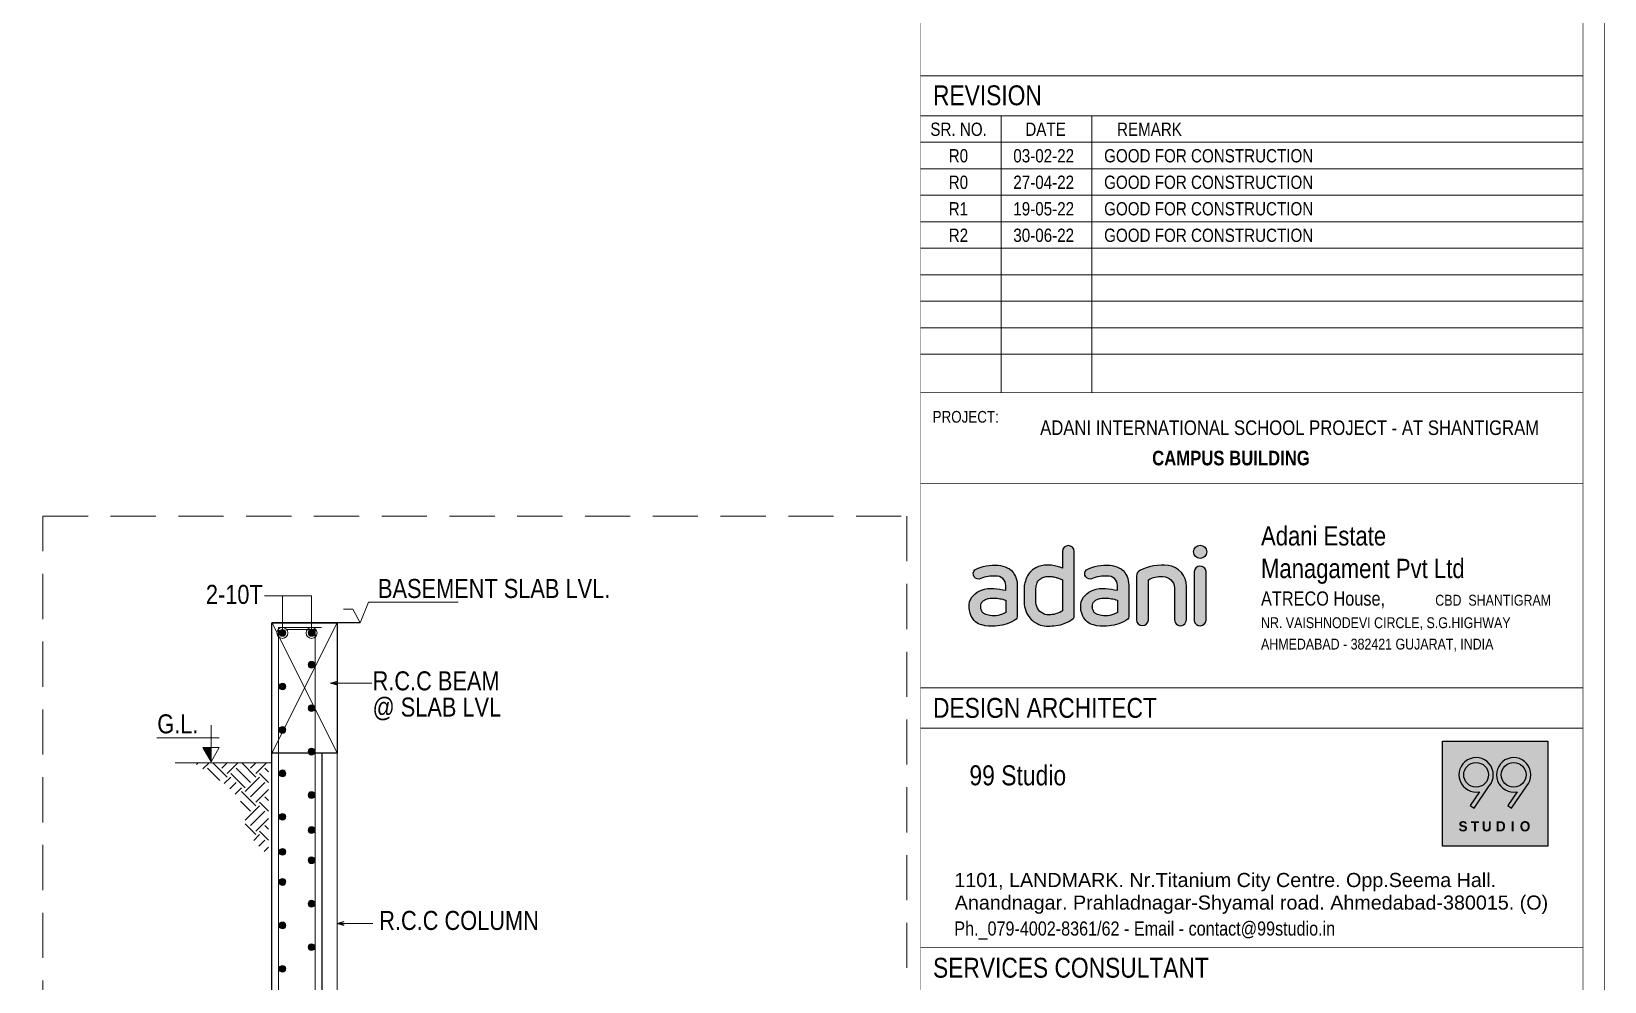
# Model space of a CAD drawing. Header units: millimetres. Extents: x 1112055 to 3390982, y -148532 to 766891.
# Drawn here: x 2490367 to 2523531, y 317509 to 337535 of the extents above; entities that cross this region are included whole.
import ezdxf

# ---------------------------------------------------------------- set-up
doc = ezdxf.new("R2010")
doc.units = ezdxf.units.MM
doc.linetypes.add('Hidden', pattern=[9.524999999999999, 6.35, -3.175])
for name, color, linetype, lineweight in [('B HATCH', 250, 'Continuous', 0), ('B P.C.C', 251, 'Continuous', 0), ('B STEEL', 34, 'Continuous', 15), ('B STEEL TEXT', 7, 'Continuous', 15), ('B TITLE BLOCK', 250, 'Continuous', 0), ('B-BEAM', 147, 'Continuous', 25), ('Col', 1, 'Continuous', 9), ('P_TITLE BLOCK TEXT', 7, 'Continuous', 9), ('TB IL', 7, 'Continuous', 9), ('tb text', 7, 'Continuous', 13)]:
    doc.layers.add(name, color=color, linetype=linetype, lineweight=lineweight)
for name, color, linetype in [('FORMAT TEXT', 7, 'Continuous'), ('Logo Color', 251, 'Continuous'), ('Logo Font', 255, 'Continuous'), ('Logo Line', 251, 'Continuous')]:
    doc.layers.add(name, color=color, linetype=linetype)
doc.styles.add('A', font='GOTHICB.TTF')
doc.styles.add('ARIAL', font='arial.ttf')
doc.styles.add('SWINC', font='swissc.ttf')
doc.dimstyles.new('DIM 1', dxfattribs={"dimscale": 0, "dimtxt": 230, "dimasz": 150, "dimexe": 0.18, "dimexo": 0.0625, "dimgap": 0.5, "dimtad": 1, "dimdec": 0, "dimzin": 0, "dimdsep": 46, "dimtxsty": 'ARIAL', "dimblk": 'OBLIQUE', "dimcen": 6, "dimse1": 1, "dimse2": 1, "dimclrd": 256, "dimclrt": 256, "dimadec": 0, "dimazin": 2, "dimtfac": 0.75, "dimtdec": 0, "dimtix": 1, "dimtofl": 0, "dimtmove": 1, "dimatfit": 3, "dimldrblk": 'OPEN30', "dimfxl": 0.18, "dimfrac": 1, "dimtolj": 1, "dimtzin": 0, "dimlwd": -1, "dimarcsym": 0})

# ---------------------------------------------------------------- blocks, each defined once
blk = doc.blocks.new('A$C448A1362')
h = blk.add_hatch(color=144)
h.set_gradient(color1=(0, 128, 167), color2=(196, 60, 91), rotation=5, tint=1)
edge = h.paths.add_edge_path()
edge.add_arc((14.81933344435538, -0.6985207138125133), 0.7431945778757773, 0, 360)
edge = h.paths.add_edge_path()
edge.add_line((14.15277161007043, -2.943220954840626), (14.15074250250791, -8.452755263949484))
edge.add_arc((14.81271016430946, -8.345192536199875), 0.6706496295921845, 189.2292944955668, 356.1382558233712)
edge.add_line((15.48183706351529, -8.390360206402192), (15.48183706351529, -2.906189741824846))
edge.add_arc((14.81858030050353, -2.970500210281671), 0.6663672936405483, 5.538180628108128, 177.6538117834876)
edge = h.paths.add_edge_path()
edge.add_line((7.658612856253058, -3.439845030765127), (7.658612856253058, -8.334052471542009))
edge.add_arc((8.327457436545956, -8.32652838341778), 0.668886899624382, 180.6445149192386, 359.3554850807614)
edge.add_line((8.996302016838627, -8.334052471542464), (8.996302016838627, -3.840593774361196))
edge.add_arc((10.43994891255898, -6.488699477092041), 3.016053741622978, 86.78809535472402, 118.5975448000749, ccw=False)
edge.add_arc((10.61373491564996, -4.807273183709412), 1.329898324167716, 3.2061460087869023, 90.20678352166891, ccw=False)
edge.add_line((11.94155164382369, -4.732893824975463), (11.94155164382369, -8.320863272386077))
edge.add_arc((12.60398342205281, -8.339524168990692), 0.6626945675571669, 178.3863879075979, 362.4913548570173)
edge.add_line((13.26605160525287, -8.310717734573473), (13.26605160525287, -4.586290803584006))
edge.add_arc((10.97818174704571, -4.509470264667243), 2.28915920881283, 358.0768837756475, 443.9565772997473)
edge.add_arc((10.59401221925009, -8.138142946765356), 5.938111340575273, 83.95657729974697, 114.9107743569737)
edge.add_arc((8.408866964090748, -3.432967517766201), 0.7502856299517944, 114.9107743569736, 180.5252106281581)
edge = h.paths.add_edge_path(flags=16)
edge.add_line((5.507758839991311, -6.128919827983509), (5.507758839991311, -7.509220247381791))
edge.add_arc((4.146227910375046, -5.350103415743206), 2.552557925878734, 260.598114554046, 302.23537625721383, ccw=False)
edge.add_arc((4.087928553207348, -5.702189379883976), 2.195677916363923, 243.4590382901451, 260.5981145540465, ccw=False)
edge.add_arc((3.365096810479827, -7.149373683017757), 0.5780165996690875, 209.8633087811852, 243.4590382901451, ccw=False)
edge.add_arc((4.137351262187394, -6.705965495283408), 1.468515201089699, 195.2092911337714, 209.8633087811827, ccw=False)
edge.add_arc((3.574157333157927, -6.859079973122107), 0.8848788031333445, 166.7985330258342, 195.2092911337714, ccw=False)
edge.add_arc((3.587606153449087, -6.862234728725753), 0.8986926820288219, 147.3576210444231, 166.798533025833, ccw=False)
edge.add_arc((3.389644337597701, -6.73542645901648), 0.6635986204241061, 120.63220694506651, 147.3576210444251, ccw=False)
edge.add_arc((4.530526850433716, -8.662080861807453), 2.902707839709622, 112.49789540908989, 120.632206945066, ccw=False)
edge.add_arc((3.650891727382941, -6.538233166334294), 0.6039066340219512, 97.65291712801451, 112.49789540909, ccw=False)
edge.add_arc((4.113118942007532, -9.978226818855319), 4.074815783988947, 87.68643739568421, 97.65291712801928, ccw=False)
edge.add_arc((4.113118942007304, -9.978226818858502), 4.074815783992284, 79.75290279672708, 87.68643739568432, ccw=False)
edge.add_arc((3.750854027135574, -11.98215784152194), 6.111228171535338, 73.29237366723208, 79.75290279672572, ccw=False)
edge = h.paths.add_edge_path()
edge.add_line((6.790154819498412, -4.403163846067628), (6.789647542607781, -8.021569906915602))
edge.add_arc((6.267806578629234, -7.927663462294049), 0.530222983307471, 290.01279134982053, 349.79867748199996, ccw=False)
edge.add_arc((3.985686338293817, -4.071748072450418), 5.002758515494103, 273.6188457994145, 299.5013455248223, ccw=False)
edge.add_arc((4.003606063649386, -4.355086746707229), 4.718853741165793, 255.66704751986748, 273.6188457994148, ccw=False)
edge.add_arc((3.293400358615145, -7.134654667361929), 1.849988117091353, 205.0891047683781, 255.66704751986708, ccw=False)
edge.add_arc((3.859586546516539, -6.869564954474072), 2.475159577771575, 173.9289781433874, 205.0891047683788, ccw=False)
edge.add_arc((3.123595983136966, -6.791286721989991), 1.735017975735576, 136.2598033714836, 173.9289781433874, ccw=False)
edge.add_arc((3.557998223588356, -7.206993982662198), 2.336281506215076, 109.5799741139754, 136.2598033714825, ccw=False)
edge.add_arc((3.91599006055776, -8.213464895504103), 3.404523919590422, 85.56592316711209, 109.5799741139746, ccw=False)
edge.add_arc((3.508382811704678, -13.46992161850562), 8.67676072668705, 76.65013801281992, 85.56592316711192, ccw=False)
edge.add_line((5.511817055116353, -5.027621698430494), (5.511817055116353, -4.501575562849439))
edge.add_arc((4.472484140997949, -4.465110926590796), 1.039972391973434, 357.9906215679799, 455.6588950534437)
edge.add_arc((4.086198299446323, -6.903609543656557), 3.484972647131051, 85.32993988743719, 113.1845555418632)
edge.add_arc((2.444315375492806, -3.165488927077377), 0.5988448662169389, 133.8620426340904, 296.78541516636506, ccw=False)
edge.add_arc((4.224328531941637, -6.831218957114515), 4.648377712036712, 84.78407122185848, 118.17724551367121, ccw=False)
edge.add_arc((4.305412553357883, -5.453939858085732), 3.269732674621548, 65.0770173786932, 84.00498154086301, ccw=False)
edge.add_arc((5.011671825826625, -3.985957337240734), 1.640984457002071, 25.615854055559396, 65.8410484831349, ccw=False)
edge.add_arc((4.440738750321316, -4.424729147798871), 2.350214712372408, 6.139679798615873, 29.24615656970508, ccw=False)
edge.add_line((6.777472897232656, -4.173367414613267), (6.790154819498412, -4.403163846067628))
edge = h.paths.add_edge_path()
edge.add_line((-0.6647863651678563, -0.6543876243279101), (-0.6647863651678563, -2.554646856619684))
edge.add_arc((-2.400736746012171, -6.432294233545463), 4.248490661933166, 65.88282809930101, 83.13487306898243)
edge.add_arc((-2.306256045762893, -5.647543298269056), 3.458072650285579, 83.13487306898298, 101.7924313308425)
edge.add_arc((-2.511163092840661, -4.666060909044745), 2.455428855959866, 101.7924313308415, 118.2655509453169)
edge.add_arc((-2.511163092840889, -4.66606090904429), 2.455428855959293, 118.2655509453176, 138.2614549608422)
edge.add_arc((-2.762000777547655, -4.442269798546704), 2.119271147127837, 138.261454960843, 163.1198987464418)
edge.add_arc((1.435355871833508, -5.715932123283665), 6.505615702627138, 163.1198987464423, 169.3828484008401)
edge.add_arc((-3.19076537750334, -4.848743643640091), 1.798916894248737, 169.3828484008401, 182.2402990978122)
edge.add_line((-4.988307303988677, -4.919064443836078), (-4.988307303988677, -6.369876351031735))
edge.add_arc((-2.069278757865959, -6.282007161035608), 2.9203507747582, 181.7242085214847, 219.8409375234252)
edge.add_arc((-2.492418944295423, -6.635066779090948), 2.369262114674396, 219.8409375234248, 238.8760015993548)
edge.add_arc((-2.291705121782343, -6.30265454861069), 2.757571179106963, 238.8760015993553, 256.8052270138245)
edge.add_arc((-2.291705121782343, -6.30265454861069), 2.757571179106969, 256.8052270138248, 274.3139534058478)
edge.add_arc((-3.081769659276461, 4.170752759902143), 13.2607355891034, 274.3139534058478, 278.35095906789)
edge.add_arc((-1.635209111257609, -5.683693761481891), 3.30068269457009, 278.3509590678898, 299.1663416277946)
edge.add_arc((-2.948734989847708, -3.330170478050832), 5.995941880507485, 299.166341627795, 305.5628000104232)
edge.add_arc((0.2806405914250263, -7.913759985370007), 0.3910279286526687, 311.2521827326039, 366.890062656182)
edge.add_line((0.6688445802926708, -7.866850455274061), (0.6647863651676289, -0.6543876243279101))
edge.add_arc((-2.273736754432321e-13, -0.6648689873070452), 0.6648689873071513, 0.9032798203518209, 179.0967201796482)
edge = h.paths.add_edge_path(flags=16)
edge.add_line((-0.6566699349179999, -3.865957618892708), (-0.6566699349179999, -7.331673335662117))
edge.add_arc((-2.177874036258572, -4.976513678812125), 2.803718767492351, 273.8152628129169, 302.8585285343123, ccw=False)
edge.add_arc((-2.222214389678811, -6.391559054528216), 1.40160951483312, 207.7678228712067, 279.4820398668521, ccw=False)
edge.add_arc((-1.983284873086404, -6.265757242648078), 1.671634346601225, 177.0124350050554, 207.7678228712068, ccw=False)
edge.add_line((-3.652647250965629, -6.178632963264818), (-3.652647250965629, -4.830798264866871))
edge.add_arc((-1.238173986717811, -5.021393273126478), 2.42198422805385, 159.7603310861371, 175.4865139123886, ccw=False)
edge.add_arc((-2.68210193758614, -4.488995900572945), 0.8830316980514378, 128.3998146419164, 159.7603310861371, ccw=False)
edge.add_arc((-2.214624559589311, -5.078809482746465), 1.635637279119564, 114.37650926095529, 128.3998146419147, ccw=False)
edge.add_arc((-2.394140627233583, -4.682636839643919), 1.200690406863742, 90.11877477638052, 114.3765092609566, ccw=False)
edge.add_arc((-2.371279833046856, -15.71044246335828), 12.22851972592457, 87.66288555333898, 90.11877477638222, ccw=False)
edge.add_arc((-1.946071046559382, -5.291973032022042), 1.801376886018847, 71.99206667147678, 87.66288555333881, ccw=False)
edge.add_arc((-6.364710685310456, -19.83489248203136), 17.00044722771216, 71.72441422244219, 72.98208476505982, ccw=False)
edge.add_arc((-1.948515104208809, -6.169105727444958), 2.640711107135314, 60.711755299823324, 69.72818362236211, ccw=False)
edge = h.paths.add_edge_path(flags=16)
edge.add_line((-7.044807818593881, -6.128919827983509), (-7.044807818593881, -7.509220247381791))
edge.add_arc((-8.406338748210146, -5.350103415743206), 2.552557925878734, 260.598114554046, 302.23537625721383, ccw=False)
edge.add_arc((-8.464638105377844, -5.702189379883976), 2.195677916363924, 243.4590382901451, 260.5981145540465, ccw=False)
edge.add_arc((-9.187469848105366, -7.149373683017757), 0.5780165996690874, 209.8633087811852, 243.4590382901451, ccw=False)
edge.add_arc((-8.41521539639757, -6.705965495283408), 1.468515201089699, 195.2092911337714, 209.8633087811827, ccw=False)
edge.add_arc((-8.978409325427265, -6.859079973122107), 0.8848788031333437, 166.7985330258342, 195.2092911337714, ccw=False)
edge.add_arc((-8.964960505136105, -6.862234728725753), 0.8986926820288219, 147.3576210444231, 166.798533025833, ccw=False)
edge.add_arc((-9.162922320987263, -6.73542645901648), 0.6635986204241063, 120.63220694506651, 147.3576210444251, ccw=False)
edge.add_arc((-8.022039808151249, -8.662080861807453), 2.902707839709622, 112.49789540908989, 120.632206945066, ccw=False)
edge.add_arc((-8.901674931202251, -6.538233166334294), 0.6039066340219509, 97.65291712801428, 112.49789540908989, ccw=False)
edge.add_arc((-8.43944771657766, -9.978226818855319), 4.074815783988947, 87.68643739568421, 97.65291712801928, ccw=False)
edge.add_arc((-8.439447716577888, -9.978226818858502), 4.074815783992284, 79.75290279672708, 87.68643739568432, ccw=False)
edge.add_arc((-8.801712631449618, -11.98215784152194), 6.111228171535338, 73.29237366723208, 79.75290279672572, ccw=False)
edge = h.paths.add_edge_path()
edge.add_line((-5.762411839086781, -4.403163846067628), (-5.762919115977411, -8.021569906915602))
edge.add_arc((-6.284760079955959, -7.927663462294049), 0.5302229833074719, 290.01279134982065, 349.798677482, ccw=False)
edge.add_arc((-8.566880320291148, -4.071748072450418), 5.002758515494103, 273.6188457994145, 299.5013455248223, ccw=False)
edge.add_arc((-8.548960594935807, -4.355086746707229), 4.718853741165793, 255.66704751986748, 273.6188457994148, ccw=False)
edge.add_arc((-9.259166299970047, -7.134654667361929), 1.849988117091353, 205.0891047683781, 255.66704751986708, ccw=False)
edge.add_arc((-8.692980112068653, -6.869564954474072), 2.475159577771575, 173.9289781433874, 205.0891047683788, ccw=False)
edge.add_arc((-9.428970675448227, -6.791286721989991), 1.735017975735576, 136.2598033714836, 173.9289781433874, ccw=False)
edge.add_arc((-8.994568434996836, -7.206993982662198), 2.336281506215077, 109.5799741139754, 136.2598033714825, ccw=False)
edge.add_arc((-8.636576598027432, -8.213464895504103), 3.404523919590422, 85.56592316711209, 109.5799741139746, ccw=False)
edge.add_arc((-9.044183846880514, -13.46992161850562), 8.67676072668705, 76.65013801281992, 85.56592316711192, ccw=False)
edge.add_line((-7.040749603468839, -5.027621698430494), (-7.040749603468839, -4.501575562849439))
edge.add_arc((-8.080082517587016, -4.465110926590796), 1.039972391973435, 357.9906215679799, 455.6588950534437)
edge.add_arc((-8.466368359138869, -6.903609543656557), 3.484972647131051, 85.32993988743719, 113.1845555418632)
edge.add_arc((-10.10825128309239, -3.165488927077377), 0.5988448662169391, 133.8620426340904, 296.7854151663651, ccw=False)
edge.add_arc((-8.328238126643555, -6.831218957114515), 4.648377712036713, 84.78407122185848, 118.17724551367121, ccw=False)
edge.add_arc((-8.24715410522731, -5.453939858085732), 3.269732674621548, 65.0770173786932, 84.00498154086301, ccw=False)
edge.add_arc((-7.540894832758568, -3.985957337240734), 1.640984457002071, 25.615854055559396, 65.8410484831349, ccw=False)
edge.add_arc((-8.111827908263876, -4.424729147798871), 2.350214712372407, 6.139679798615873, 29.24615656970508, ccw=False)
edge.add_line((-5.775093761352537, -4.173367414613267), (-5.762411839086781, -4.403163846067628))
at = {"layer": 'Defpoints'}
for points in [[(-0.6647863651678563, -0.6543876243279101), (-0.6647863651678563, -2.554646856619684, 0.07541875449206863), (-1.892903717377976, -2.214264063008386, 0.08158927728195095), (-3.012971091884083, -2.262455367618031, 0.07200158244177832), (-3.673952880372099, -2.503411890666257, 0.08747065465243846), (-4.343380748454138, -3.031402128400487, 0.1088927901249689), (-4.789962039753391, -3.826897298314407, 0.02733407760724219), (-4.95888524433235, -4.517301146458749, 0.05616014285171117), (-4.988307303988677, -4.919064443836078), (-4.988307303988677, -6.369876351031735, 0.1678662430565968), (-4.311599931891351, -8.152954621588151, 0.08324764646749883), (-3.717071416075441, -8.663275173559896, 0.07839098920922768), (-2.921153974680465, -8.987425106671026, 0.07654520455502953), (-2.084276282893143, -9.052413098854458, 0.01761658224182823), (-1.155830395295652, -8.949379339873985, 0.09107480465804352), (-0.02663203675820114, -8.565878010559345, 0.02791706392525837), (0.5384744194011546, -8.207740525776217, 0.2476503926846541), (0.6688445802926708, -7.866850455274061), (0.6647863651676289, -0.6543876243279101, 0.9843577705796193), (-0.6647863651678563, -0.6543876243279101, -0.9843577705796193)], [(-0.6566699349179999, -3.865957618892708), (-0.6566699349179999, -7.331673335661662, -0.1274079101730488), (-1.99131543415956, -7.77401878428941, -0.3235416448118485), (-3.462418416980199, -7.044554615566767, -0.1350070942812793), (-3.652647250965629, -6.178632963264818), (-3.652647250965629, -4.830798264866871, -0.06872631680704114), (-3.510609721589844, -4.183512952425872, -0.1376965565907644), (-3.230592877963318, -3.79696796176745, -0.06126469009804751), (-2.889702807461617, -3.588984436609962, -0.10624137210056), (-2.396629669771301, -3.48194901268721, -0.01071624843410108), (-1.872612641752767, -3.492094550499814, -0.06848360903983725), (-1.389177764984424, -3.578838898797358, -0.005487678053938331), (-1.033576664654447, -3.691961645407218, -0.03936189994623337), (-0.6566699349179999, -3.865957618892708, 1.356783517631229)], [(7.658612856253058, -3.439845030765127), (7.658612856253058, -8.334052471542464, 0.9888138903809678), (8.996302016838627, -8.334052471542464), (8.996302016838627, -3.840593774361196, -0.1396930776755655), (10.60893525214442, -3.477383520671765, -0.3989627704076013), (11.94155164382369, -4.732893824975463), (11.94155164382369, -8.320863272386077, 1.036479897949533), (13.26605160525287, -8.310717734573473), (13.26605160525287, -4.586290803584006, 0.3933042129500563), (11.21918935156964, -2.233033307961932, 0.1358904779811795), (8.092841874630494, -2.752484843964567, 0.2943844530381903), (7.658612856253058, -3.439845030765127, 4.248669503008863)], [(14.15277161007043, -2.943220954840626), (14.15074250250791, -8.452755263949484, 0.891820705005876), (15.48183706351529, -8.390360206402192), (15.48183706351529, -2.906189741824846, 0.933458803029733), (14.15277161007043, -2.943220954840626, 1.924318933905837)], [(-7.044807818593881, -6.128919827983509), (-7.044807818593881, -7.509220247381791, -0.1837024111024695), (-8.82332059713508, -7.86837228594618, -0.07492305019557059), (-9.445749341935425, -7.666476083476255, -0.1476481128128201), (-9.688734972545944, -7.437186928912297, -0.06402749356167123), (-9.83229433259362, -7.091224089504294, -0.1246042540064638), (-9.839903485953073, -6.656995071127085, -0.08503102905075369), (-9.72170797043691, -6.377485504390961, -0.1171430805373001), (-9.501042523013666, -6.164429210327171, -0.03550754085689274), (-9.132759500417933, -5.980287699029532, -0.06486417715555219), (-8.982098263901435, -5.939705547779113, -0.04351440527225555), (-8.274954278366295, -5.906732549888375, -0.03463040874682313), (-7.714563698912571, -5.96840552179242, -0.02819684536750116), (-7.044807818593881, -6.128919827983509, 0.4870208130656629)], [(5.507758839991311, -6.128919827983509), (5.507758839991311, -7.509220247381791, -0.1837024111024695), (3.729246061450112, -7.86837228594618, -0.07492305019557059), (3.106817316649767, -7.666476083476255, -0.1476481128128201), (2.86383168603902, -7.437186928912297, -0.06402749356167123), (2.720272325991345, -7.091224089504294, -0.1246042540064638), (2.712663172632119, -6.656995071127085, -0.08503102905075369), (2.830858688148282, -6.377485504390961, -0.1171430805373001), (3.051524135571299, -6.164429210327171, -0.03550754085689274), (3.419807158167259, -5.980287699029532, -0.06486417715555219), (3.57046839468353, -5.939705547779113, -0.04351440527225555), (4.277612380218898, -5.906732549888375, -0.03463040874682313), (4.838002959672622, -5.96840552179242, -0.02819684536750116), (5.507758839991311, -6.128919827983509, 0.4870208130656629)]]:
    blk.add_lwpolyline(points, format="xyb", dxfattribs=at)
for points in [[(-5.762411839086781, -4.403163846067628), (-5.762919115977411, -8.021569906915602, -0.2669481187597852), (-6.103301909588708, -8.425869588745854, -0.1134162915094906), (-8.2511122645069, -9.064531194046367, -0.07849008793115403), (-9.717142478421238, -8.927059156686255, -0.2243418394939228), (-10.9346070159279, -7.919099975008749, -0.1368057198153948), (-11.15425790956988, -6.607789212736179, -0.1658590459996468), (-10.68249040128603, -5.591713600808589, -0.1169414544130342), (-9.777508428406009, -5.005808792133166, -0.1051662217590635), (-8.373365995148106, -4.819130896382148, -0.03892208847284846), (-7.040749603468839, -5.027621698430494), (-7.040749603468839, -4.501575562849439, 0.4539793650940807), (-8.182629884272046, -3.43020676984338, 0.1221406884645016), (-9.838381655281182, -3.700078075657302, -0.8610727055752213), (-10.52320545762882, -2.733715599011475, -0.1467451494329428), (-7.905656701989301, -2.20208941763326, -0.08277711465856903), (-6.869290014436729, -2.488700860838208, -0.1773403027500228), (-6.061197927666626, -3.276501871983101, -0.1011640304320547), (-5.775093761352537, -4.173367414613267)], [(6.790154819498412, -4.403163846067628), (6.789647542607781, -8.021569906915602, -0.2669481187597852), (6.449264748996484, -8.425869588745854, -0.1134162915094906), (4.301454394078291, -9.064531194046367, -0.07849008793115403), (2.835424180163955, -8.927059156686255, -0.2243418394939228), (1.617959642657297, -7.919099975008749, -0.1368057198153948), (1.398308749015314, -6.607789212736179, -0.1658590459996468), (1.870076257299161, -5.591713600808589, -0.1169414544130342), (2.775058230179184, -5.005808792133166, -0.1051662217590635), (4.179200663437086, -4.819130896382148, -0.03892208847284846), (5.511817055116353, -5.027621698430494), (5.511817055116353, -4.501575562849439, 0.4539793650940807), (4.369936774313146, -3.43020676984338, 0.1221406884645016), (2.71418500330401, -3.700078075657302, -0.8610727055752213), (2.029361200956373, -2.733715599011475, -0.1467451494329428), (4.646909956595891, -2.20208941763326, -0.08277711465856903), (5.683276644148464, -2.488700860838208, -0.1773403027500228), (6.491368730918566, -3.276501871983101, -0.1011640304320547), (6.777472897232656, -4.173367414613267)]]:
    blk.add_lwpolyline(points, format="xyb", close=True, dxfattribs=at)
blk.add_circle((14.81933344435538, -0.6985207138125133), 0.7431945778757773, dxfattribs=at)
blk = doc.blocks.new('_Oblique')
at = {"color": 0, "linetype": 'ByBlock', "lineweight": -2}
blk.add_line((-0.5, -0.5), (0.5, 0.5), dxfattribs=at)
blk = doc.blocks.new('_Open30')
at = {"color": 0, "linetype": 'ByBlock', "lineweight": -2}
for p, q in [((-1, 0.26794919), (0, 0)), ((0, 0), (-1, -0.26794919)), ((0, 0), (-1, 0))]:
    blk.add_line(p, q, dxfattribs=at)
blk = doc.blocks.new('Z$W@#6E2766C7')
at = {"layer": 'Logo Font', "style": 'A'}
for s, p in [('S', (0.477201075365187, 0.4427458525618988)), ('T', (0.8451072909420388, 0.4427458525618988)), ('U', (1.170529324572427, 0.4427458525618988)), ('D', (1.588321054015565, 0.4427458525618988)), ('I', (2.031184820887617, 0.4427458525618988)), ('O', (2.298338986166228, 0.4427458525618988))]:
    blk.add_text(s, height=0.30118144, dxfattribs=at).set_placement(p)
blk = doc.blocks.new('A$C9f46f36f')
at = {"layer": 'Logo Color'}
h = blk.add_hatch(color=22, dxfattribs=at)
edge = h.paths.add_edge_path(flags=0)
edge.add_arc((-2651.583773184335, -1156.24687560508), 307.1893068638838, 180, 360, ccw=False)
edge.add_arc((-2651.583773184335, -1156.24687560508), 307.1893068638838, 0, 180, ccw=False)
edge = h.paths.add_edge_path(flags=16)
edge.add_line((-2568.222982186591, -1574.687979126815), (-2800.432897544233, -1914.725855800236))
edge.add_line((-2800.432897541439, -1914.725855799858), (-2701.769266437739, -1982.102683498029))
edge.add_line((-2701.769266444957, -1982.102683492471), (-2326.533018882386, -1432.623404472455))
edge.add_arc((-2651.583773184335, -1156.24687560508), 426.6637769954773, 319.6269312612779, 641.266816491063)
edge = h.paths.add_edge_path(flags=0)
edge.add_arc((-1719.777309257304, -1156.24687560508), 307.1893068638838, 180, 360, ccw=False)
edge.add_arc((-1719.777309257304, -1156.24687560508), 307.1893068638838, 0, 180, ccw=False)
edge = h.paths.add_edge_path(flags=16)
edge.add_line((-1636.416518274462, -1574.687979126815), (-1868.626433632104, -1914.725855800236))
edge.add_line((-1868.62643362931, -1914.725855799858), (-1769.96280252561, -1982.102683498029))
edge.add_line((-1769.962802517926, -1982.102683492471), (-1394.726554955356, -1432.623404472455))
edge.add_arc((-1719.777309257304, -1156.24687560508), 426.6637769954765, 319.6269312612779, 641.2668164910631)
h.paths.add_polyline_path([(-3486.935391280567, -317.6303075854667), (-876.5585415994283, -317.6303075854667), (-876.5585415994283, -2928.007157264743), (-3486.935391280567, -2928.007157264743)])
at = {"layer": 'Logo Font'}
h = blk.add_hatch(color=256, dxfattribs=at)
edge = h.paths.add_edge_path(flags=16)
edge.add_arc((-2651.583773184335, -1156.246875599492), 307.1893068638814, 180, 360, ccw=False)
edge.add_arc((-2651.583773184335, -1156.246875599492), 307.1893068638814, 0, 180, ccw=False)
edge = h.paths.add_edge_path()
edge.add_line((-2568.222982186591, -1574.687979126815), (-2800.432897544233, -1914.725855800236))
edge.add_line((-2800.432897541439, -1914.725855799858), (-2701.769266437739, -1982.102683498029))
edge.add_line((-2701.769266444957, -1982.102683499921), (-2326.533018882386, -1432.623404479906))
edge.add_arc((-2651.583773184335, -1156.246875599492), 426.6637769954742, 319.6269312612787, 641.2668164910637)
h = blk.add_hatch(color=256, dxfattribs=at)
edge = h.paths.add_edge_path()
edge.add_line((-1636.416518274462, -1574.687979126815), (-1868.626433632337, -1914.725855800236))
edge.add_line((-1868.62643362931, -1914.725855799858), (-1769.96280252561, -1982.102683498029))
edge.add_line((-1769.962802517926, -1982.102683499921), (-1394.726554955356, -1432.623404479906))
edge.add_arc((-1719.777309257304, -1156.246875599492), 426.6637769954735, 319.6269312612787, 641.2668164910638)
edge = h.paths.add_edge_path(flags=16)
edge.add_arc((-1719.777309257304, -1156.246875599492), 307.1893068638814, 180, 360, ccw=False)
edge.add_arc((-1719.777309257304, -1156.246875599492), 307.1893068638814, 0, 180, ccw=False)
for points in [[(-2568.222982186591, -1574.687979126815), (-2800.432897541439, -1914.725855799858), (-2701.769266444957, -1982.102683499921), (-2326.533018845832, -1432.62340447912, 5.918618956459519)], [(-1636.416518274462, -1574.687979126815), (-1868.62643362931, -1914.725855799858), (-1769.962802517926, -1982.102683499921), (-1394.726554933703, -1432.62340447912, 5.918618956459519)], [(-2344.394466344034, -1156.246875599492, -1), (-2958.77308008424, -1156.246875599492, -1)], [(-1412.5880023723, -1156.246875599492, -1), (-2026.966616097605, -1156.246875599492, -1)]]:
    blk.add_lwpolyline(points, format="xyb", close=True, dxfattribs=at)
at = {"layer": 'Logo Line'}
blk.add_lwpolyline([(-3486.935391280567, -317.6303075854667), (-876.5585415994283, -317.6303075854667), (-876.5585415994283, -2928.007157264743), (-3486.935391280567, -2928.007157264743)], close=True, dxfattribs=at)
at = {"layer": 'Logo Font', "xscale": 834.901957593243, "yscale": 834.901957593243, "zscale": 834.901957593243}
blk.add_blockref('Z$W@#6E2766C7', (-3486.935391280567, -2928.007157264743), dxfattribs=at)

msp = doc.modelspace()

# ---------------------------------------------------------------- hatches: boundary and pattern name
at = {"layer": 'B HATCH'}
h = msp.add_hatch(dxfattribs=at)
h.set_pattern_fill('EARTH', color=256, scale=1716.979890589486, angle=45, style=0)
h.set_pattern_definition([(45, (2428325.15339064, 12695274.41568214), (6.501630519032187e-14, 607.0440618983807), [429.2449726473714, -429.2449726473714]), (45, (2428211.332629336, 12695388.23644344), (6.501630519032187e-14, 607.0440618983807), [429.2449726473714, -429.2449726473714]), (45, (2428097.511867759, 12695502.05720529), (6.501630519032187e-14, 607.0440618983807), [429.2449726473714, -429.2449726473714]), (135, (2428097.511867759, 12695577.93771273), (-607.0440618983807, 1.30147075706683e-13), [429.2449726473714, -429.2449726473714]), (135, (2428211.332629336, 12695691.75847458), (-607.0440618983807, 1.30147075706683e-13), [429.2449726473714, -429.2449726473714]), (135, (2428325.15339064, 12695805.57923616), (-607.0440618983807, 1.30147075706683e-13), [429.2449726473714, -429.2449726473714])])
h.paths.add_polyline_path([(2495367.135280214, 322120.5028934353), (2493793.670833858, 322120.5028934353), (2494452.854858037, 321667.9647690406), (2494744.781802051, 321376.0378247537), (2494870.059076426, 321084.4028504157), (2494870.059076426, 320675.9096383461), (2495367.135280214, 320150.7048267213)])
at = {"layer": 'B STEEL'}
h = msp.add_hatch(color=256, dxfattribs=at)
h.dxf.hatch_style = 1
edge = h.paths.add_edge_path()
edge.add_arc((2495656.961808103, 324857.6104994659), 71.5408287745619, 0, 360)
h = msp.add_hatch(color=256, dxfattribs=at)
h.dxf.hatch_style = 1
edge = h.paths.add_edge_path()
edge.add_arc((2496274.006249069, 324857.6104994659), 71.5408287745619, 0, 360)
h = msp.add_hatch(color=256, dxfattribs=at)
h.dxf.hatch_style = 1
edge = h.paths.add_edge_path()
edge.add_arc((2496274.006249069, 324186.138492753), 71.5408287745619, 0, 360)
h = msp.add_hatch(color=256, dxfattribs=at)
h.dxf.hatch_style = 1
edge = h.paths.add_edge_path()
edge.add_arc((2495656.961808103, 323728.2771885957), 71.5408287745619, 0, 360)
h = msp.add_hatch(color=256, dxfattribs=at)
h.dxf.hatch_style = 1
edge = h.paths.add_edge_path()
edge.add_arc((2496274.006249069, 323270.4158844386), 71.5408287745619, 0, 360)
h = msp.add_hatch(color=256, dxfattribs=at)
h.dxf.hatch_style = 1
edge = h.paths.add_edge_path()
edge.add_arc((2495656.961808103, 322812.5545800085), 71.5408287745619, 0, 360)
h = msp.add_hatch(color=256, dxfattribs=at)
h.dxf.hatch_style = 1
edge = h.paths.add_edge_path()
edge.add_arc((2496274.006249069, 322354.6932761242), 71.5408287745619, 0, 360)
h = msp.add_hatch(color=256, dxfattribs=at)
h.dxf.hatch_style = 1
edge = h.paths.add_edge_path()
edge.add_arc((2495656.961808103, 321896.831971967), 71.5408287745619, 0, 360)
h = msp.add_hatch(color=256, dxfattribs=at)
h.dxf.hatch_style = 1
edge = h.paths.add_edge_path()
edge.add_arc((2496274.006249069, 321438.9706678098), 71.5408287745619, 0, 360)
h = msp.add_hatch(color=256, dxfattribs=at)
h.dxf.hatch_style = 1
edge = h.paths.add_edge_path()
edge.add_arc((2495656.961808103, 320981.1093636526), 71.5408287745619, 0, 360)
h = msp.add_hatch(color=256, dxfattribs=at)
h.dxf.hatch_style = 1
edge = h.paths.add_edge_path()
edge.add_arc((2496274.006249069, 320700.6693148563), 71.5408287745619, 0, 360)
h = msp.add_hatch(color=256, dxfattribs=at)
h.dxf.hatch_style = 1
edge = h.paths.add_edge_path()
edge.add_arc((2495656.961808103, 320242.8080106991), 71.5408287745619, 0, 360)
h = msp.add_hatch(color=256, dxfattribs=at)
h.dxf.hatch_style = 1
edge = h.paths.add_edge_path()
edge.add_arc((2496274.006249069, 320065.559048317), 71.5408287745619, 0, 360)
h = msp.add_hatch(color=256, dxfattribs=at)
h.dxf.hatch_style = 1
edge = h.paths.add_edge_path()
edge.add_arc((2495656.961808103, 319607.6977441598), 71.5408287745619, 0, 360)
h = msp.add_hatch(color=256, dxfattribs=at)
h.dxf.hatch_style = 1
edge = h.paths.add_edge_path()
edge.add_arc((2496274.006249069, 319149.8364400026), 71.5408287745619, 0, 360)
h = msp.add_hatch(color=256, dxfattribs=at)
h.dxf.hatch_style = 1
edge = h.paths.add_edge_path()
edge.add_arc((2495656.961808103, 318691.9751358454), 71.5408287745619, 0, 360)
h = msp.add_hatch(color=256, dxfattribs=at)
h.dxf.hatch_style = 1
edge = h.paths.add_edge_path()
edge.add_arc((2496274.006249069, 318234.1138316882), 71.5408287745619, 0, 360)
h = msp.add_hatch(color=256, dxfattribs=at)
h.dxf.hatch_style = 1
edge = h.paths.add_edge_path()
edge.add_arc((2495656.961808103, 317776.252527531), 71.5408287745619, 0, 360)
at = {"layer": 'B STEEL TEXT', "lineweight": 9}
msp.add_hatch(color=256, dxfattribs=at).paths.add_polyline_path([(2493979.759609508, 322440.8023566554), (2494152.45925559, 322141.6777948837), (2494152.45925559, 322440.8023566554)])

# ---------------------------------------------------------------- linework, layer by layer
at = {"layer": 'B HATCH', "const_width": 23.26226167046043}
msp.add_lwpolyline([(2493391.342985599, 322120.5028934353), (2495436.24074067, 322120.5028934353)], dxfattribs=at)
at = {"layer": 'B P.C.C', "color": 250, "linetype": 'Hidden', "lineweight": 0, "ltscale": 150}
msp.add_lwpolyline([(2490607.760158669, 327319.3157916314), (2508818.949976229, 327319.3157916314), (2508818.949976229, 292289.3065255247), (2490607.760158669, 292289.3065255247)], close=True, dxfattribs=at)
at = {"layer": 'B STEEL', "flags": 128}
for points in [[(2496478.736157943, 324969.2702299046), (2495576.422057633, 324969.2702299046), (2495579.9292781, 302875.4602854336)], [(2495734.879003068, 324929.1513282405), (2496345.547077843, 324929.1513282405), (2496345.547077843, 302875.4602854336)]]:
    msp.add_lwpolyline(points, dxfattribs=at)
at = {"layer": 'B STEEL'}
for centre in [(2495656.961808103, 324857.6104994659), (2496274.006249069, 324857.6104994659), (2496274.006249069, 324186.138492753), (2495656.961808103, 323728.2771885957), (2496274.006249069, 323270.4158844386), (2495656.961808103, 322812.5545800085), (2496274.006249069, 322354.6932761242), (2495656.961808103, 321896.831971967), (2496274.006249069, 321438.9706678098), (2495656.961808103, 320981.1093636526), (2496274.006249069, 320700.6693148563), (2495656.961808103, 320242.8080106991), (2496274.006249069, 320065.559048317), (2495656.961808103, 319607.6977441598), (2496274.006249069, 319149.8364400026), (2495656.961808103, 318691.9751358454), (2496274.006249069, 318234.1138316882), (2495656.961808103, 317776.252527531)]:
    msp.add_circle(centre, 71.5408287745619, dxfattribs=at)
at = {"layer": 'B STEEL TEXT', "lineweight": 9}
for p, q in [((2494152.45925559, 322141.6777948837), (2494152.45925559, 322911.7674476968)), ((2494325.158902218, 322644.4743241317), (2493007.931274611, 322644.4743241317)), ((2494325.158902218, 322440.8023566554), (2493979.759609508, 322440.8023566554)), ((2494152.45925559, 322141.6777948837), (2493979.759609508, 322440.8023566554)), ((2494152.45925559, 322141.6777948837), (2494325.158902218, 322440.8023566554))]:
    msp.add_line(p, q, dxfattribs=at)
msp.add_lwpolyline([(2496946.756064268, 325357.8585103154), (2497142.685796655, 325357.8585103154), (2497296.464375136, 325071.9468227474), (2497469.342229776, 325503.5131599814), (2499360.60491021, 325503.5131599814)], dxfattribs=at)
at = {"layer": 'B TITLE BLOCK', "color": 250, "lineweight": 0}
for p, q in [((2523077.420186256, 336596.0156408112), (2509110.064381571, 336596.0156408112)), ((2523077.420186256, 335757.9742925313), (2509110.064381571, 335757.9742925313)), ((2510809.024491637, 335757.9742925313), (2510809.024491637, 329920.9134281119)), ((2512723.657968068, 335757.9742925313), (2512723.657968068, 329920.9134281119)), ((2523077.420186256, 335199.2800603446), (2509110.064381571, 335199.2800603446)), ((2523077.420186256, 334640.585828158), (2509110.064381571, 334640.585828158)), ((2523077.420186256, 334081.891595971), (2509110.064381571, 334081.891595971)), ((2523077.420186256, 333523.1973637848), (2509110.064381571, 333523.1973637848)), ((2523077.420186256, 332964.5031315975), (2509110.064381571, 332964.5031315975)), ((2523077.420186256, 332405.8088994107), (2509110.064381571, 332405.8088994107)), ((2523077.420186256, 331847.1146672241), (2509110.064381571, 331847.1146672241)), ((2523077.420186256, 331288.4204350376), (2509110.064381571, 331288.4204350376)), ((2523077.420186256, 330729.7262028509), (2509110.064381571, 330729.7262028509)), ((2509110.06438157, 323701.0635785912), (2523077.420186256, 323701.0635785912)), ((2523077.420186256, 322848.8018282062), (2509110.064381571, 322848.8018282062))]:
    msp.add_line(p, q, dxfattribs=at)
at = {"layer": 'B TITLE BLOCK', "color": 1, "const_width": 10.0668797537439}
msp.add_lwpolyline([(2383811.179589756, 384330.6444140066), (2383811.179589756, 291134.8766079998), (2523525.886893764, 291134.8766079998), (2523525.886893764, 384330.6444140066)], close=True, dxfattribs=at)
at = {"layer": 'B TITLE BLOCK', "color": 250, "lineweight": 0}
for points, const_width in [([(2384259.646297264, 383882.1777064982), (2384259.646297264, 291583.3433155082), (2523077.420186256, 291583.3433155082), (2523077.420186256, 383882.1777064982)], 10.0668797537439), ([(2509110.064381571, 291583.3433155082), (2523077.420186256, 291583.3433155082), (2523077.420186256, 365874.5987920738), (2509110.064381571, 365874.5987920738)], 11.64627147915332), ([(2523077.420186256, 341361.111545488), (2509110.064381571, 341361.111545488), (2509110.064381571, 329920.9134281119), (2523077.420186256, 329920.9134281119)], 11.64627147915332), ([(2509110.06438157, 328003.5686036657), (2523077.420186256, 328003.5686036657), (2523077.420186256, 323701.0635785912), (2509110.06438157, 323701.0635785912)], 11.64627147915332), ([(2523077.420186256, 323701.063578588), (2509110.064381571, 323701.063578588), (2509110.064381571, 318224.1365391475), (2523077.420186256, 318224.1365391475)], 11.64627147915332), ([(2523077.420186256, 291583.3433155082), (2509110.064381571, 291583.3433155082), (2509110.064381571, 318224.1365391475), (2523077.420186256, 318224.1365391475)], 11.64627147915332)]:
    msp.add_lwpolyline(points, close=True, dxfattribs=dict(at, const_width=const_width))
at = {"layer": 'B-BEAM'}
msp.add_line((2497296.625428848, 325072.3488717002), (2495439.319104511, 325072.4056472481), dxfattribs=at)
for points in [[(2494237.825868191, 297669.2790414768), (2494237.825868191, 299271.793606027), (2495437.825868191, 299271.793606027), (2495435.547735831, 325072.2329857895)], [(2496809.131648303, 325072.3637737797), (2496809.131648303, 322325.2830546641), (2496488.628735392, 322325.2830546641), (2496488.628735392, 304926.5078961246)]]:
    msp.add_lwpolyline(points, dxfattribs=at)
msp.add_lwpolyline([(2496809.131648303, 322325.2830546641), (2495435.54771901, 322325.2830546641), (2495435.54771901, 325072.4052790403), (2496809.131648303, 325072.4052790403)], close=True, dxfattribs=at)
at = {"layer": 'Col', "color": 250, "linetype": 'ByBlock', "ltscale": 2}
for p, q in [((2495435.815946804, 322325.0688311673), (2496809.131648303, 325072.4056472481)), ((2495439.319104511, 325072.4056472481), (2496809.131648303, 322325.2830546641)), ((2496488.628735392, 322325.2830546641), (2495435.815946804, 322325.0688311673))]:
    msp.add_line(p, q, dxfattribs=at)
msp.add_lwpolyline([(2495435.54771901, 325072.4052790403), (2495437.586681638, 301721.6737567651), (2495095.393309332, 301721.6738741779), (2495095.393309332, 300004.6939835884), (2492691.621462507, 298836.9865125326), (2492691.621462507, 297669.2790414768), (2500023.675870211, 297669.2790414768), (2500023.675870211, 298813.9323018698), (2497019.904023113, 300004.6939835884), (2497019.904023113, 301721.6738741779), (2496809.131648303, 301721.6738741779), (2496809.110717264, 325072.3637744195)], dxfattribs=at)

# ---------------------------------------------------------------- block references
at = {"xscale": 0.85, "yscale": 0.85, "zscale": 0.85}
msp.add_blockref('A$C9f46f36f', (2523077.420186256, 322848.8018282062), dxfattribs=at)
at = {"layer": 'TB IL', "xscale": 187.4708091576397, "yscale": 187.4708091576397, "zscale": 187.4708091576397}
msp.add_blockref('A$C448A1362', (2512227.638376905, 326697.6887829839), dxfattribs=at)

# ---------------------------------------------------------------- texts
at = {"layer": 'B STEEL TEXT', "lineweight": 9, "style": 'SWINC'}
for s, p in [('BASEMENT SLAB LVL.', (2497673.022839931, 325593.4775110484)), ('2-10T', (2494044.235956164, 325468.7883629583)), ('R.C.C BEAM', (2497559.040293862, 323646.603931797)), ('@ SLAB LVL', (2497559.040293862, 323093.9723980089)), ('G.L.', (2493019.967126921, 322740.4607578576)), ('R.C.C COLUMN', (2497698.844926924, 318596.5868479775))]:
    msp.add_text(s, height=400.6286411375467, dxfattribs=at).set_placement(p)
at = {"layer": 'FORMAT TEXT', "style": 'SWINC'}
for s, p in [('REVISION', (2509374.596464454, 335979.5878082607)), ('DESIGN ARCHITECT', (2509374.596464454, 323067.6234558109)), ('SERVICES CONSULTANT', (2509374.596464454, 317590.6964163699))]:
    msp.add_text(s, height=419.0206741403122, dxfattribs=at).set_placement(p)
at = {"layer": 'FORMAT TEXT', "lineweight": 15, "style": 'SWINC'}
for s, p in [('SR. NO.', (2509317.850202023, 335333.9366311383)), ('DATE', (2511320.28540399, 335333.9366311383)), ('REMARK', (2513252.792110479, 335333.9366311383)), ('R2', (2509704.816088655, 333099.159702391)), ('30-06-22', (2511066.954864702, 333099.159702391)), ('GOOD FOR CONSTRUCTION', (2512981.58834115, 333099.159702391))]:
    msp.add_text(s, height=279.3471160935414, dxfattribs=at).set_placement(p)
at = {"layer": 'FORMAT TEXT', "color": 252, "lineweight": 15, "style": 'SWINC'}
for s, p in [('R0', (2509704.816088655, 334775.2423989515)), ('03-02-22', (2511066.954864702, 334775.2423989515)), ('GOOD FOR CONSTRUCTION', (2512981.58834115, 334775.2423989515)), ('R0', (2509704.816088655, 334216.5481667644)), ('27-04-22', (2511066.954864702, 334216.5481667644)), ('GOOD FOR CONSTRUCTION', (2512981.58834115, 334216.5481667644)), ('R1', (2509704.816088655, 333657.8539345782)), ('19-05-22', (2511066.954864702, 333657.8539345782)), ('GOOD FOR CONSTRUCTION', (2512981.58834115, 333657.8539345782))]:
    msp.add_text(s, height=279.3471160935414, dxfattribs=at).set_placement(p)
at = {"layer": 'FORMAT TEXT', "lineweight": 0, "style": 'SWINC'}
msp.add_text('99 Studio', height=421.3613240321386, dxfattribs=at).set_placement((2510140.969955282, 321644.7840829032))
at = {"layer": 'P_TITLE BLOCK TEXT', "lineweight": 0, "char_height": 297.2177439389749, "attachment_point": 7, "style": 'SWINC'}
for s, insert in [('\\A1;{\\pql;\\fArial|b0|i0|c0|p34;1101, LANDMARK. Nr.Titanium City Centre. Opp.Seema Hall.}', (2509822.748711217, 319410.8767923819)), ('\\A1;{\\pql;\\fArial|b0|i0|c0|p34;Anandnagar. Prahladnagar-Shyamal road. Ahmedabad-380015. (O)}', (2509832.75523369, 318935.3854677548))]:
    msp.add_mtext(s, dxfattribs=dict(at, insert=insert))
at = {"layer": 'P_TITLE BLOCK TEXT', "lineweight": 0, "insert": (2509822.763864961, 318391.9720959382), "char_height": 297.2177439389749, "width": 8639.523406271524, "attachment_point": 7, "style": 'SWINC'}
msp.add_mtext('\\A1;\\pxql;Ph._079-4002-8361/62 - Email - contact@99studio.in   ', dxfattribs=at)
at = {"layer": 'tb text', "color": 7, "style": 'SWINC'}
msp.add_text('PROJECT:', height=246.4640904361037, dxfattribs=at).set_placement((2509365.588281036, 329289.1053693853))
at = {"layer": 'tb text', "style": 'SWINC'}
for s, height, p in [('Adani Estate', 406.0596475062177, (2516288.884187396, 326700.304422888)), ('Managament Pvt Ltd', 406.0596475062177, (2516288.884187396, 326013.1043533641)), ('ATRECO House,', 299.9522010163679, (2516288.884187396, 325432.0117303311)), ('  CBD  SHANTIGRAM', 228.4076020299438, (2519816.893408873, 325432.0117303305)), ('NR. VAISHNODEVI CIRCLE, S.G.HIGHWAY', 228.4076020299438, (2516288.884187396, 324957.8328551135)), ('AHMEDABAD - 382421 GUJARAT, INDIA', 228.4076020299438, (2516288.884187396, 324507.5021795586))]:
    msp.add_text(s, height=height, dxfattribs=at).set_placement(p)
at = {"layer": 'tb text', "char_height": 307.2818277026941, "width": 19792.39543505584, "attachment_point": 1, "style": 'SWINC'}
for s, insert in [('ADANI INTERNATIONAL SCHOOL PROJECT - AT SHANTIGRAM', (2511632.055114775, 329336.5973742318)), ('{\\fSwis721 Cn BT|b1|i0|c0|p34;CAMPUS BUILDING}', (2513993.714085438, 328696.5625829691))]:
    msp.add_mtext(s, dxfattribs=dict(at, insert=insert))

# ---------------------------------------------------------------- leaders
at = {"layer": 'B STEEL TEXT', "lineweight": 9}
for points in [[(2496274.006249069, 324857.6104994659), (2496274.006249069, 325637.3352640246), (2495276.920246965, 325637.3352640246)], [(2495656.961808103, 324857.6104994659), (2495656.961808103, 325637.3352640246)]]:
    msp.add_leader(points, dimstyle='DIM 1', override={"dimscale": 1, "dimasz": 230, "dimtad": 0, "dimtxsty": 'SWINC', "dimldrblk": 'DotBlank', "dimfxlon": 1, "dimarcsym": 2}, dxfattribs=at)
at = {"layer": 'B STEEL TEXT', "lineweight": 5}
for points in [[(2496678.786177082, 323796.918285427), (2497545.210923367, 323796.918285427)], [(2496809.131648303, 318733.4874987089), (2497566.00549342, 318733.4874987089)]]:
    msp.add_leader(points, dimstyle='DIM 1', override={"dimscale": 1, "dimtad": 0, "dimtxsty": 'SWINC', "dimfxlon": 1, "dimlwd": 5, "dimarcsym": 2}, dxfattribs=at)

doc.saveas('drawing.dxf')
